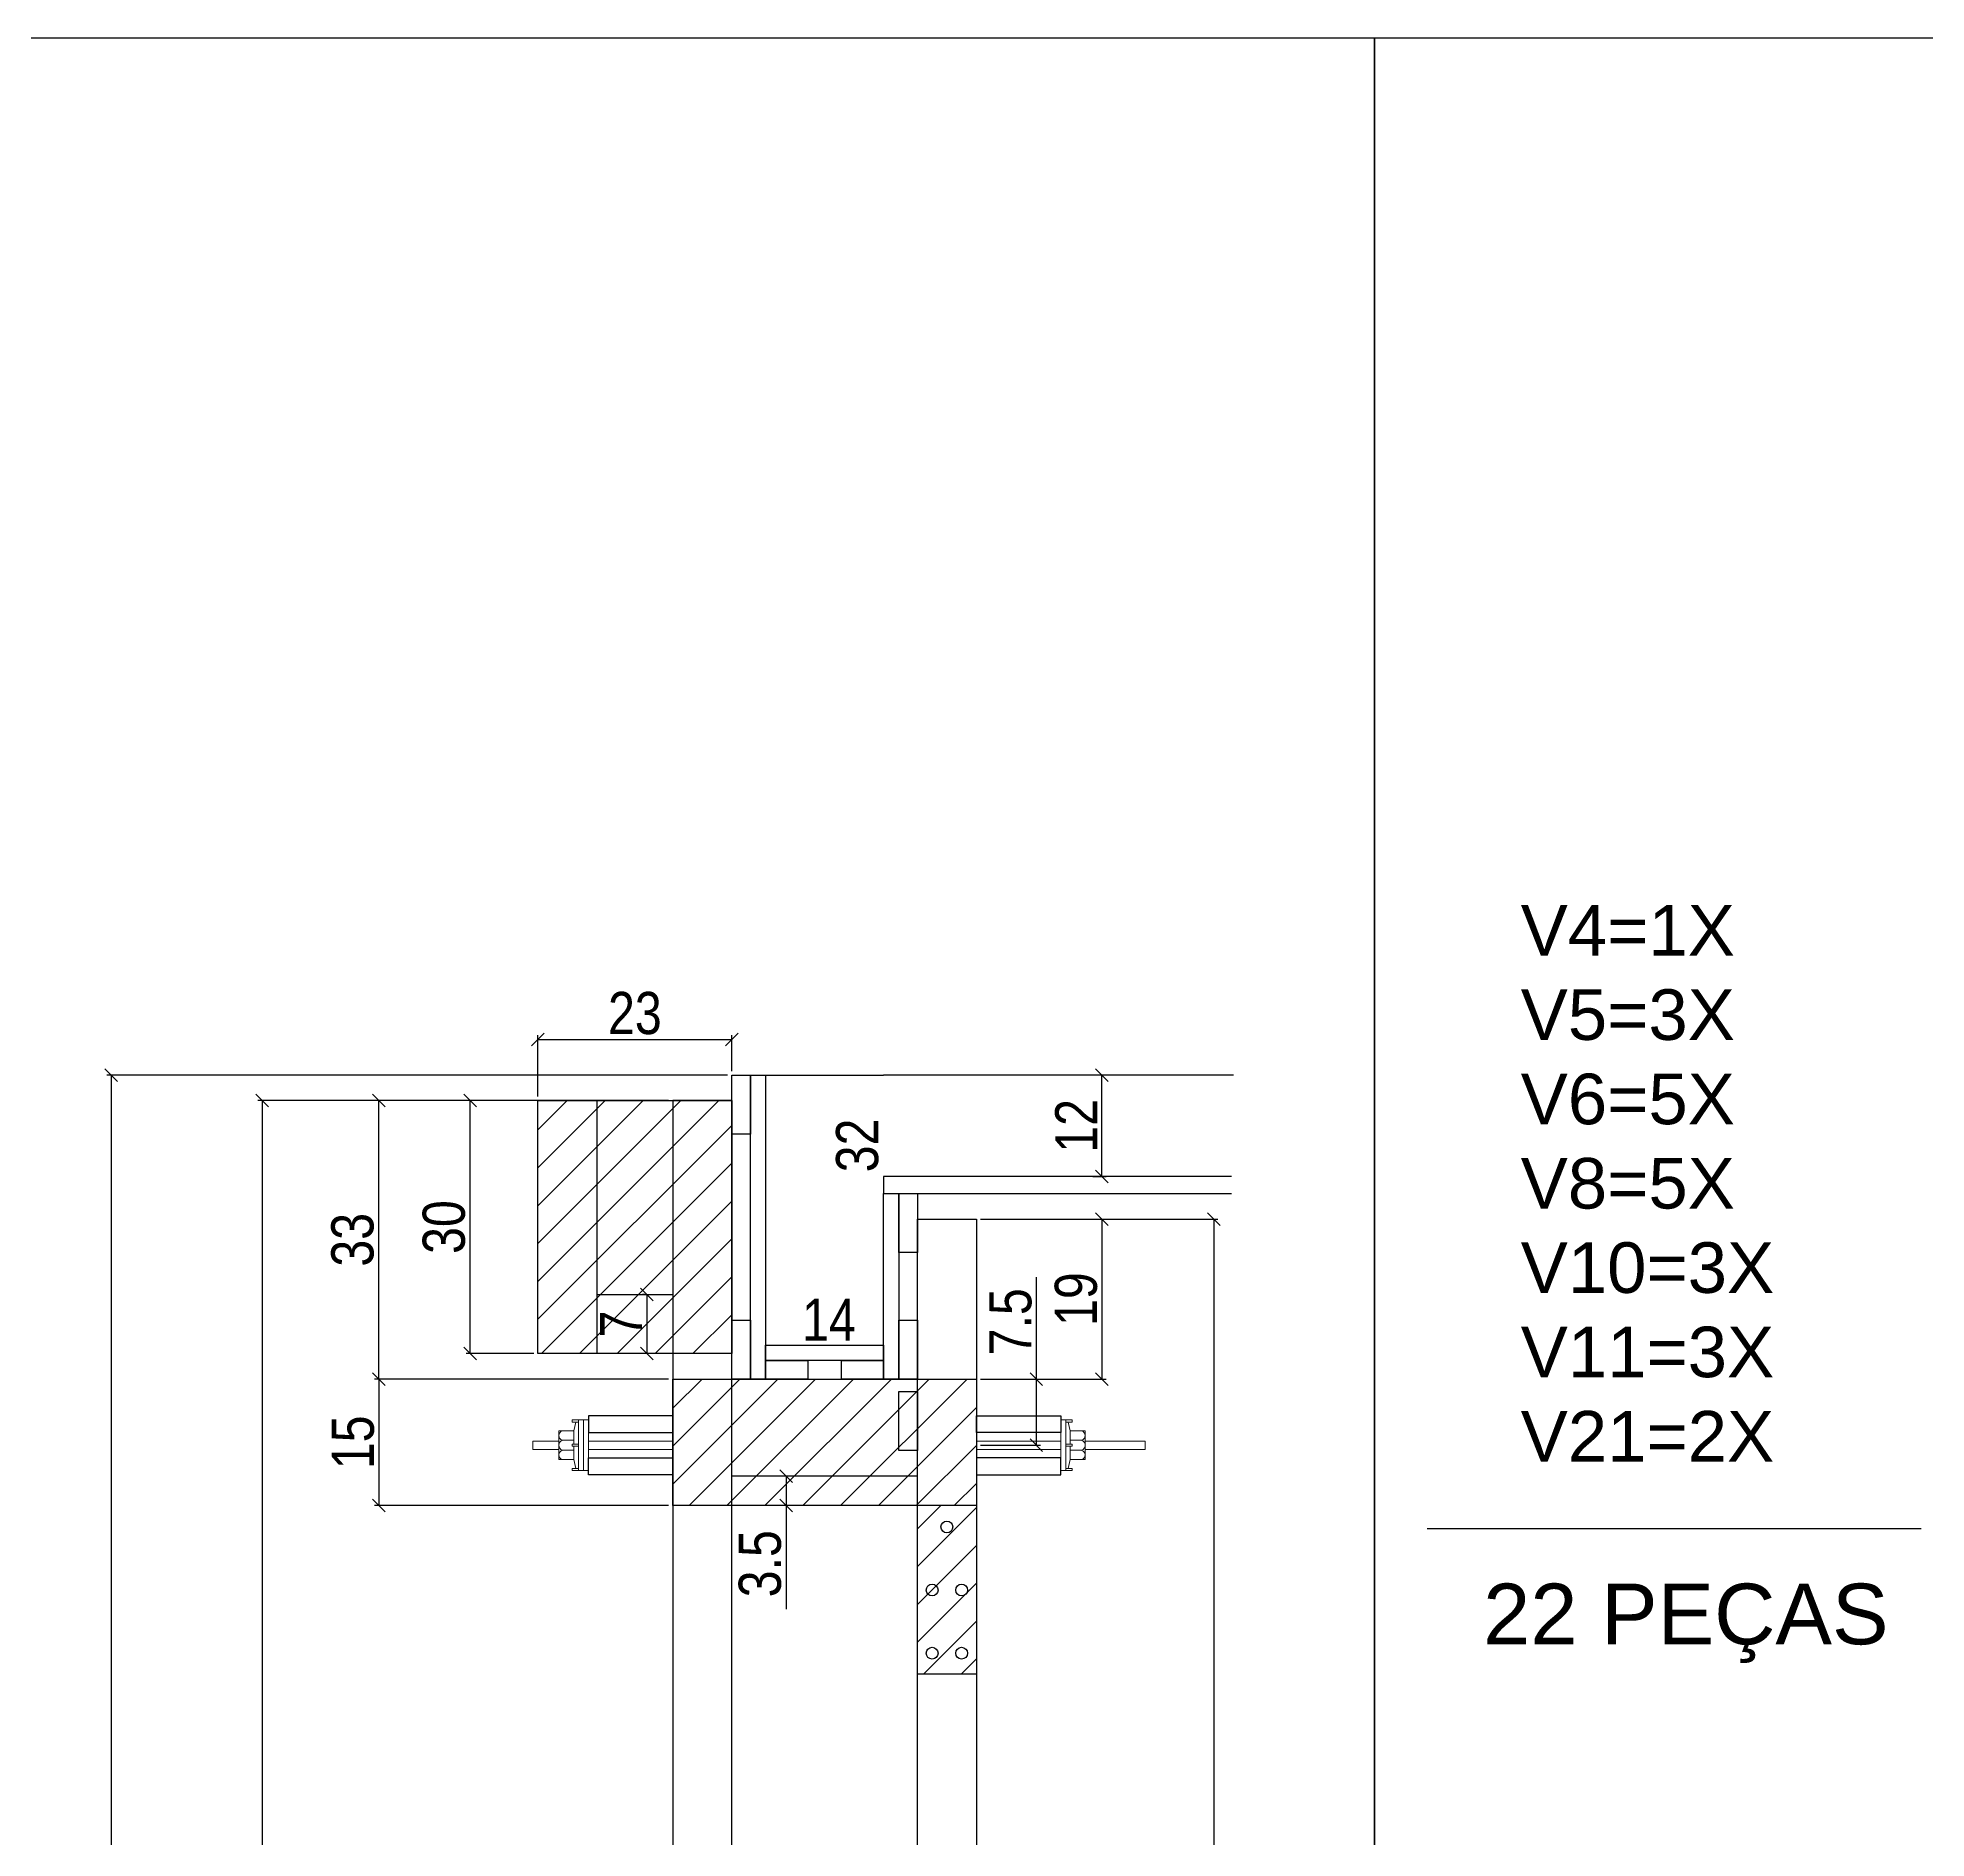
# Model space of a CAD drawing. Extents: x 15230 to 21256, y 3128 to 7338.
# Drawn here: x 16029.7 to 16477.6, y 4014.3 to 4441.3 of the extents above; entities that cross this region are included whole.
import ezdxf

# ---------------------------------------------------------------- set-up
doc = ezdxf.new("R2010")
doc.units = 0
doc.layers.add('BARRA_ANCORAGEM', color=1, linetype='Continuous', lineweight=15)
for name, color, linetype in [('COTA', 241, 'Continuous'), ('TIRAS REESCORAMENTO', 252, 'Continuous'), ('VIGAS', 3, 'Continuous')]:
    doc.layers.add(name, color=color, linetype=linetype)
doc.styles.add('COTA TECNICA 2X', font='techl___.ttf', dxfattribs={"height": 10})
doc.styles.add('R80-50', font='arial.ttf', dxfattribs={"height": 10})
doc.dimstyles.new('SECAO', dxfattribs={"dimscale": 0.333333, "dimtxt": 5, "dimasz": 9, "dimexe": 3, "dimexo": 3, "dimgap": 3, "dimtad": 1, "dimdec": 1, "dimlfac": 0.5, "dimzin": 12, "dimdsep": 46, "dimtxsty": 'COTA TECNICA 2X', "dimblk1": 'OBLIQUE', "dimblk2": 'OBLIQUE', "dimsah": 1, "dimcen": 0.9, "dimclrd": 4, "dimclre": 4, "dimclrt": 240, "dimadec": 1, "dimazin": 3, "dimtfac": 1, "dimtdec": 1, "dimtmove": 0, "dimatfit": 3, "dimfxl": 1, "dimtolj": 1, "dimtzin": 12, "dimarcsym": 0})

# ---------------------------------------------------------------- blocks, each defined once
blk = doc.blocks.new('_Oblique')
at = {"color": 0, "linetype": 'ByBlock', "lineweight": -2}
blk.add_line((-0.5, -0.5), (0.5, 0.5), dxfattribs=at)
blk = doc.blocks.new('*D26')
at = {"layer": 'COTA', "color": 4, "lineweight": -2, "transparency": 16777216}
for p, q in [((16179.27, 4189.21), (16081.84, 4189.21)), ((16082.84, 4189.21), (16082.84, 3671.12)), ((16179.27, 3671.12), (16081.84, 3671.12))]:
    blk.add_line(p, q, dxfattribs=at)
at = {"layer": 'DEFPOINTS', "color": 0, "transparency": 16777216}
for p in [(16180.27, 4189.21), (16082.84, 3671.12), (16180.27, 3671.12)]:
    blk.add_point(p, dxfattribs=at)
at = {"layer": 'COTA', "color": 4, "lineweight": -2, "transparency": 16777216, "xscale": 3, "yscale": 3, "zscale": 3}
for p, rotation in [((16082.84, 4189.21), 90), ((16082.84, 3671.12), 270)]:
    blk.add_blockref('_Oblique', p, dxfattribs=dict(at, rotation=rotation))
at = {"layer": 'COTA', "color": 240, "transparency": 16777216, "insert": (16076.71, 3930.17), "char_height": 10, "attachment_point": 5, "rotation": 90, "style": 'COTA TECNICA 2X'}
blk.add_mtext('\\A1;259', dxfattribs=at)
blk = doc.blocks.new('*D32')
at = {"layer": 'COTA', "color": 4, "lineweight": -2, "transparency": 16777216}
for p, q in [((16179.27, 4189.21), (16109.55, 4189.21)), ((16110.55, 4123.16), (16110.55, 4189.21)), ((16179.27, 4123.16), (16109.55, 4123.16))]:
    blk.add_line(p, q, dxfattribs=at)
at = {"layer": 'DEFPOINTS', "color": 0, "transparency": 16777216}
for p in [(16110.55, 4189.21), (16180.27, 4189.21), (16180.27, 4123.16)]:
    blk.add_point(p, dxfattribs=at)
at = {"layer": 'COTA', "color": 4, "lineweight": -2, "transparency": 16777216, "xscale": 3, "yscale": 3, "zscale": 3}
for p, rotation in [((16110.55, 4189.21), 90), ((16110.55, 4123.16), 270)]:
    blk.add_blockref('_Oblique', p, dxfattribs=dict(at, rotation=rotation))
at = {"layer": 'COTA', "color": 240, "transparency": 16777216, "insert": (16104.34, 4156.19), "char_height": 10, "attachment_point": 5, "rotation": 90, "style": 'COTA TECNICA 2X'}
blk.add_mtext('\\A1;33', dxfattribs=at)
blk = doc.blocks.new('*D33')
at = {"layer": 'COTA', "color": 4, "lineweight": -2, "transparency": 16777216}
for p, q in [((16253.27, 4161.09), (16283.02, 4161.09)), ((16282.02, 4161.09), (16282.02, 4123.16)), ((16253.27, 4123.16), (16283.02, 4123.16))]:
    blk.add_line(p, q, dxfattribs=at)
at = {"layer": 'DEFPOINTS', "color": 0, "transparency": 16777216}
for p in [(16252.27, 4161.09), (16252.27, 4123.16), (16282.02, 4123.16)]:
    blk.add_point(p, dxfattribs=at)
at = {"layer": 'COTA', "color": 4, "lineweight": -2, "transparency": 16777216, "xscale": 3, "yscale": 3, "zscale": 3}
for p, rotation in [((16282.02, 4161.09), 90), ((16282.02, 4123.16), 270)]:
    blk.add_blockref('_Oblique', p, dxfattribs=dict(at, rotation=rotation))
at = {"layer": 'COTA', "color": 240, "transparency": 16777216, "insert": (16275.93, 4142.13), "char_height": 10, "attachment_point": 5, "rotation": 90, "style": 'COTA TECNICA 2X'}
blk.add_mtext('\\A1;19', dxfattribs=at)
blk = doc.blocks.new('*D34')
at = {"layer": 'COTA', "color": 4, "lineweight": -2, "transparency": 16777216}
for p, q in [((16193.27, 4195.21), (16046.05, 4195.21)), ((16047.05, 4195.21), (16047.05, 3651.12)), ((16179.27, 3651.12), (16046.05, 3651.12))]:
    blk.add_line(p, q, dxfattribs=at)
at = {"layer": 'DEFPOINTS', "color": 0, "transparency": 16777216}
for p in [(16194.27, 4195.21), (16047.05, 3651.12), (16180.27, 3651.12)]:
    blk.add_point(p, dxfattribs=at)
at = {"layer": 'COTA', "color": 4, "lineweight": -2, "transparency": 16777216, "xscale": 3, "yscale": 3, "zscale": 3}
for p, rotation in [((16047.05, 4195.21), 90), ((16047.05, 3651.12), 270)]:
    blk.add_blockref('_Oblique', p, dxfattribs=dict(at, rotation=rotation))
at = {"layer": 'COTA', "color": 240, "transparency": 16777216, "insert": (16040.98, 3923.17), "char_height": 10, "attachment_point": 5, "rotation": 90, "style": 'COTA TECNICA 2X'}
blk.add_mtext('\\A1;272', dxfattribs=at)
blk = doc.blocks.new('*D36')
at = {"layer": 'DEFPOINTS', "color": 0, "transparency": 16777216}
for p in [(16217.31, 4195.21), (16230.27, 4195.21), (16217.31, 4131.16)]:
    blk.add_point(p, dxfattribs=at)
at = {"layer": 'COTA', "color": 240, "transparency": 16777216, "insert": (16224.05, 4178.57), "char_height": 10, "attachment_point": 5, "rotation": 90, "style": 'COTA TECNICA 2X'}
blk.add_mtext('\\A1;32', dxfattribs=at)
blk = doc.blocks.new('*D37')
at = {"layer": 'DEFPOINTS', "color": 0, "transparency": 16777216}
for p in [(16202.27, 4131.16), (16230.27, 4131.16), (16230.27, 4131.16)]:
    blk.add_point(p, dxfattribs=at)
at = {"layer": 'COTA', "color": 240, "transparency": 16777216, "insert": (16217.31, 4137.24), "char_height": 10, "attachment_point": 5, "style": 'COTA TECNICA 2X'}
blk.add_mtext('\\A1;14', dxfattribs=at)
blk = doc.blocks.new('*D39')
at = {"layer": 'COTA', "color": 4, "lineweight": -2, "transparency": 16777216}
for p, q in [((16282.02, 4171.21), (16282.02, 4195.21)), ((16283.02, 4195.21), (16283.02, 4195.21)), ((16279.87, 4171.21), (16283.02, 4171.21))]:
    blk.add_line(p, q, dxfattribs=at)
at = {"layer": 'DEFPOINTS', "color": 0, "transparency": 16777216}
for p in [(16282.02, 4195.21), (16282.02, 4195.21), (16278.87, 4171.21)]:
    blk.add_point(p, dxfattribs=at)
at = {"layer": 'COTA', "color": 4, "lineweight": -2, "transparency": 16777216, "xscale": 3, "yscale": 3, "zscale": 3}
for p, rotation in [((16282.02, 4195.21), 90), ((16282.02, 4171.21), 270)]:
    blk.add_blockref('_Oblique', p, dxfattribs=dict(at, rotation=rotation))
at = {"layer": 'COTA', "color": 240, "transparency": 16777216, "insert": (16275.96, 4183.21), "char_height": 10, "attachment_point": 5, "rotation": 90, "style": 'COTA TECNICA 2X'}
blk.add_mtext('\\A1;12', dxfattribs=at)
blk = doc.blocks.new('*D40')
at = {"layer": 'COTA', "color": 4, "lineweight": -2, "transparency": 16777216}
for p, q in [((16254.27, 4161.09), (16309.56, 4161.09)), ((16308.56, 4161.09), (16308.56, 3671.12)), ((16254.27, 3671.12), (16309.56, 3671.12))]:
    blk.add_line(p, q, dxfattribs=at)
at = {"layer": 'DEFPOINTS', "color": 0, "transparency": 16777216}
for p in [(16253.27, 4161.09), (16253.27, 3671.12), (16308.56, 3671.12)]:
    blk.add_point(p, dxfattribs=at)
at = {"layer": 'COTA', "color": 4, "lineweight": -2, "transparency": 16777216, "xscale": 3, "yscale": 3, "zscale": 3}
for p, rotation in [((16308.56, 4161.09), 90), ((16308.56, 3671.12), 270)]:
    blk.add_blockref('_Oblique', p, dxfattribs=dict(at, rotation=rotation))
at = {"layer": 'COTA', "color": 240, "transparency": 16777216, "insert": (16302.45, 3916.1), "char_height": 10, "attachment_point": 5, "rotation": 90, "style": 'COTA TECNICA 2X'}
blk.add_mtext('\\A1;245', dxfattribs=at)
blk = doc.blocks.new('*D42')
at = {"layer": 'COTA', "color": 4, "lineweight": -2, "transparency": 16777216}
for p, q in [((16179.27, 4123.16), (16109.55, 4123.16)), ((16110.55, 4123.16), (16110.55, 4093.16)), ((16179.27, 4093.16), (16109.55, 4093.16))]:
    blk.add_line(p, q, dxfattribs=at)
at = {"layer": 'DEFPOINTS', "color": 0, "transparency": 16777216}
for p in [(16180.27, 4123.16), (16110.55, 4093.16), (16180.27, 4093.16)]:
    blk.add_point(p, dxfattribs=at)
at = {"layer": 'COTA', "color": 4, "lineweight": -2, "transparency": 16777216, "xscale": 3, "yscale": 3, "zscale": 3}
for p, rotation in [((16110.55, 4123.16), 90), ((16110.55, 4093.16), 270)]:
    blk.add_blockref('_Oblique', p, dxfattribs=dict(at, rotation=rotation))
at = {"layer": 'COTA', "color": 240, "transparency": 16777216, "insert": (16104.44, 4108.16), "char_height": 10, "attachment_point": 5, "rotation": 90, "style": 'COTA TECNICA 2X'}
blk.add_mtext('\\A1;15', dxfattribs=at)
blk = doc.blocks.new('A$C51C4441F')
at = {"layer": 'BARRA_ANCORAGEM'}
for p, q in [((-2.25, 3.4), (-1.79, 5.5)), ((-2.25, 3.4), (-5.81, 3.39)), ((-5.81, 3.39), (-5.81, -3.39)), ((-2.25, 1.2), (-5.02, 1.2)), ((-2.25, 3.4), (-2.25, 3.4)), ((-2.25, 3.4), (-2.25, 0.25)), ((-2.25, -3.4), (-5.81, -3.39)), ((-2.25, -1.2), (-5.02, -1.2)), ((-2.25, -0.25), (-2.25, -3.4)), ((-2.25, -3.4), (-1.79, -5.5))]:
    blk.add_line(p, q, dxfattribs=at)
for points in [[(-2.7, 6), (-1.2, 6), (-1.2, 5.5), (-2.7, 5.5)], [(-1.2, -6), (0, -6), (0, 6), (-1.2, 6)], [(-2.7, 0.25), (-1.2, 0.25), (-1.2, -0.25), (-2.7, -0.25)], [(-2.7, -6), (-1.2, -6), (-1.2, -5.5), (-2.7, -5.5)]]:
    blk.add_lwpolyline(points, close=True, dxfattribs=at)
for centre, radius, start, end in [((-4.66, 2.3), 1.15, 107.7845, 252.2718), ((-4.52, 0), 1.3, 112.648, 247.4083), ((-4.66, -2.3), 1.15, 107.7845, 252.2718)]:
    blk.add_arc(centre, radius, start, end, dxfattribs=at)
blk = doc.blocks.new('*D43')
at = {"layer": 'COTA', "color": 4, "lineweight": -2, "transparency": 16777216}
for p, q in [((16266.49, 4123.16), (16266.49, 4147.31)), ((16253.27, 4123.16), (16267.49, 4123.16)), ((16266.49, 4107.46), (16266.49, 4123.16)), ((16253.27, 4107.46), (16267.49, 4107.46))]:
    blk.add_line(p, q, dxfattribs=at)
at = {"layer": 'DEFPOINTS', "color": 0, "transparency": 16777216}
for p in [(16252.27, 4123.16), (16266.49, 4123.16), (16252.27, 4107.46)]:
    blk.add_point(p, dxfattribs=at)
at = {"layer": 'COTA', "color": 4, "lineweight": -2, "transparency": 16777216, "xscale": 3, "yscale": 3, "zscale": 3}
for p, rotation in [((16266.49, 4123.16), 90), ((16266.49, 4107.46), 270)]:
    blk.add_blockref('_Oblique', p, dxfattribs=dict(at, rotation=rotation))
at = {"layer": 'COTA', "color": 240, "transparency": 16777216, "insert": (16260.38, 4136.74), "char_height": 10, "attachment_point": 5, "rotation": 90, "style": 'COTA TECNICA 2X'}
blk.add_mtext('\\A1;7.5', dxfattribs=at)
blk = doc.blocks.new('*D44')
at = {"layer": 'COTA', "color": 4, "lineweight": -2, "transparency": 16777216}
for p, q in [((16215.27, 4100.16), (16206.19, 4100.16)), ((16207.19, 4100.16), (16207.19, 4093.16)), ((16215.27, 4093.16), (16206.19, 4093.16)), ((16207.19, 4093.16), (16207.19, 4068.56))]:
    blk.add_line(p, q, dxfattribs=at)
at = {"layer": 'DEFPOINTS', "color": 0, "transparency": 16777216}
for p in [(16216.27, 4100.16), (16207.19, 4093.16), (16216.27, 4093.16)]:
    blk.add_point(p, dxfattribs=at)
at = {"layer": 'COTA', "color": 4, "lineweight": -2, "transparency": 16777216, "xscale": 3, "yscale": 3, "zscale": 3}
for p, rotation in [((16207.19, 4100.16), 90), ((16207.19, 4093.16), 270)]:
    blk.add_blockref('_Oblique', p, dxfattribs=dict(at, rotation=rotation))
at = {"layer": 'COTA', "color": 240, "transparency": 16777216, "insert": (16200.97, 4079.36), "char_height": 10, "attachment_point": 5, "rotation": 90, "style": 'COTA TECNICA 2X'}
blk.add_mtext('\\A1;3.5', dxfattribs=at)
blk = doc.blocks.new('*D45')
at = {"layer": 'COTA', "color": 4, "lineweight": -2, "transparency": 16777216}
for p, q in [((16147.27, 4189.21), (16131.23, 4189.21)), ((16132.23, 4129.21), (16132.23, 4189.21)), ((16147.27, 4129.21), (16131.23, 4129.21))]:
    blk.add_line(p, q, dxfattribs=at)
at = {"layer": 'DEFPOINTS', "color": 0, "transparency": 16777216}
for p in [(16132.23, 4189.21), (16148.27, 4189.21), (16148.27, 4129.21)]:
    blk.add_point(p, dxfattribs=at)
at = {"layer": 'COTA', "color": 4, "lineweight": -2, "transparency": 16777216, "xscale": 3, "yscale": 3, "zscale": 3}
for p, rotation in [((16132.23, 4189.21), 90), ((16132.23, 4129.21), 270)]:
    blk.add_blockref('_Oblique', p, dxfattribs=dict(at, rotation=rotation))
at = {"layer": 'COTA', "color": 240, "transparency": 16777216, "insert": (16126.01, 4159.21), "char_height": 10, "attachment_point": 5, "rotation": 90, "style": 'COTA TECNICA 2X'}
blk.add_mtext('\\A1;30', dxfattribs=at)
blk = doc.blocks.new('*D46')
at = {"layer": 'COTA', "color": 4, "lineweight": -2, "transparency": 16777216}
for p, q in [((16148.27, 4190.21), (16148.27, 4204.69)), ((16148.27, 4203.69), (16194.27, 4203.69)), ((16194.27, 4196.21), (16194.27, 4204.69))]:
    blk.add_line(p, q, dxfattribs=at)
at = {"layer": 'DEFPOINTS', "color": 0, "transparency": 16777216}
for p in [(16194.27, 4203.69), (16194.27, 4195.21), (16148.27, 4189.21)]:
    blk.add_point(p, dxfattribs=at)
at = {"layer": 'COTA', "color": 4, "lineweight": -2, "transparency": 16777216, "xscale": 3, "yscale": 3, "zscale": 3, "rotation": 180}
blk.add_blockref('_Oblique', (16148.27, 4203.69), dxfattribs=at)
at = {"layer": 'COTA', "color": 4, "lineweight": -2, "transparency": 16777216, "xscale": 3, "yscale": 3, "zscale": 3}
blk.add_blockref('_Oblique', (16194.27, 4203.69), dxfattribs=at)
at = {"layer": 'COTA', "color": 240, "transparency": 16777216, "insert": (16171.27, 4209.91), "char_height": 10, "attachment_point": 5, "style": 'COTA TECNICA 2X'}
blk.add_mtext('\\A1;23', dxfattribs=at)
blk = doc.blocks.new('*D47')
at = {"layer": 'COTA', "color": 4, "lineweight": -2, "transparency": 16777216}
for p, q in [((16173.64, 4143.21), (16173.08, 4143.21)), ((16174.08, 4143.21), (16174.08, 4129.21)), ((16173.64, 4129.21), (16173.08, 4129.21))]:
    blk.add_line(p, q, dxfattribs=at)
at = {"layer": 'DEFPOINTS', "color": 0, "transparency": 16777216}
for p in [(16174.64, 4143.21), (16174.08, 4129.21), (16174.64, 4129.21)]:
    blk.add_point(p, dxfattribs=at)
at = {"layer": 'COTA', "color": 4, "lineweight": -2, "transparency": 16777216, "xscale": 3, "yscale": 3, "zscale": 3}
for p, rotation in [((16174.08, 4143.21), 90), ((16174.08, 4129.21), 270)]:
    blk.add_blockref('_Oblique', p, dxfattribs=dict(at, rotation=rotation))
at = {"layer": 'COTA', "color": 240, "transparency": 16777216, "insert": (16168, 4136.21), "char_height": 10, "attachment_point": 5, "rotation": 90, "style": 'COTA TECNICA 2X'}
blk.add_mtext('\\A1;7', dxfattribs=at)

msp = doc.modelspace()

# ---------------------------------------------------------------- hatches: boundary and pattern name
at = {"layer": 'COTA'}
h = msp.add_hatch(dxfattribs=at)
h.set_pattern_fill('ANSI31', color=256, scale=2, style=0)
h.set_pattern_definition([(45, (-3462.66, -934.5617), (-4.490128, 4.490128), [])])
h.paths.add_polyline_path([(16194.27, 4129.21), (16148.27, 4129.21), (16148.27, 4189.21), (16194.27, 4189.21)])
h = msp.add_hatch(dxfattribs=at)
h.set_pattern_fill('ANSI31', color=256, scale=2, style=0)
h.set_pattern_definition([(45, (-8434.6835, -209173.9055), (-4.49012806, 4.49012806), [])])
h.paths.add_polyline_path([(16252.27, 4093.16), (16252.27, 4123.16), (16180.27, 4123.16), (16180.27, 4093.16)])
h = msp.add_hatch(dxfattribs=at)
h.set_pattern_fill('ANSI31', color=256, scale=2, style=0)
h.set_pattern_definition([(45, (-7421.46, -194166.246), (-4.49012806, 4.49012806), [])])
h.paths.add_polyline_path([(16238.39, 4053.14), (16252.39, 4053.14), (16252.39, 4093.08), (16238.39, 4093.08)])

# ---------------------------------------------------------------- linework, layer by layer
at = {"linetype": 'Continuous'}
for p, q in [((16162.27, 4189.21), (16162.27, 4129.21)), ((16162.27, 4143.21), (16180.27, 4143.21)), ((16180.27, 4093.16), (16180.27, 4123.16)), ((16180.27, 4123.16), (16252.27, 4123.16)), ((16252.27, 4123.16), (16252.27, 4093.16)), ((16238.27, 4100.16), (16194.27, 4100.16)), ((16252.27, 4093.16), (16180.27, 4093.16))]:
    msp.add_line(p, q, dxfattribs=at)
msp.add_line((16252.27, 4053.14), (16238.27, 4053.14))
for points in [[(16194.27, 4129.21), (16148.27, 4129.21), (16148.27, 4189.21), (16194.27, 4189.21)], [(16180.27, 3671.12), (16194.27, 3671.12), (16194.27, 4189.21), (16180.27, 4189.21)]]:
    msp.add_lwpolyline(points, close=True, dxfattribs=at)
msp.add_lwpolyline([(16238.27, 4100.16), (16238.27, 4161.09), (16252.27, 4161.09), (16252.27, 3671.12), (16238.27, 3671.12), (16238.27, 4100.16)], dxfattribs=at)
for centre in [(16245.27, 4088.08), (16241.77, 4073.11), (16248.77, 4073.11), (16241.77, 4058.14), (16248.77, 4058.14)]:
    msp.add_circle(centre, 1.4)
at = {"layer": 'BARRA_ANCORAGEM'}
for points in [[(16159.07, 4113.46), (16160.27, 4113.46), (16160.27, 4101.46), (16159.07, 4101.46)], [(16273.47, 4113.46), (16272.27, 4113.46), (16272.27, 4101.46), (16273.47, 4101.46)], [(16147.07, 4106.46), (16153.25, 4106.46), (16153.25, 4108.46), (16147.07, 4108.46)], [(16160.27, 4106.46), (16180.27, 4106.46), (16180.27, 4108.46), (16160.27, 4108.46)], [(16272.27, 4106.46), (16252.27, 4106.46), (16252.27, 4108.46), (16272.27, 4108.46)], [(16278.08, 4106.46), (16292.27, 4106.46), (16292.27, 4108.46), (16278.08, 4108.46)]]:
    msp.add_lwpolyline(points, close=True, dxfattribs=at)
at = {"layer": 'TIRAS REESCORAMENTO', "linetype": 'ByBlock'}
for p, q in [((16202.27, 4195.21), (16230.27, 4195.21)), ((16313.23, 4195.21), (16230.27, 4195.21)), ((16230.27, 4167.21), (16312.75, 4167.21))]:
    msp.add_line(p, q, dxfattribs=at)
for points in [[(16194.27, 4195.21), (16198.67, 4195.21), (16198.67, 4181.21), (16194.27, 4181.21)], [(16233.87, 4167.21), (16238.27, 4167.21), (16238.27, 4153.21), (16233.87, 4153.21)], [(16194.27, 4137.16), (16198.67, 4137.16), (16198.67, 4123.16), (16194.27, 4123.16)], [(16233.87, 4137.16), (16238.27, 4137.16), (16238.27, 4123.16), (16233.87, 4123.16)], [(16230.27, 4127.56), (16202.27, 4127.56), (16202.27, 4131.16), (16230.27, 4131.16)], [(16212.27, 4127.56), (16212.27, 4123.16), (16202.27, 4123.16), (16202.27, 4127.56)], [(16230.27, 4127.56), (16230.27, 4123.16), (16220.27, 4123.16), (16220.27, 4127.56)], [(16233.87, 4120.19), (16238.27, 4120.19), (16238.27, 4106.19), (16233.87, 4106.19)], [(16160.27, 4110.46), (16180.27, 4110.46), (16180.27, 4114.46), (16160.27, 4114.46)], [(16272.27, 4110.46), (16252.27, 4110.46), (16252.27, 4114.46), (16272.27, 4114.46)], [(16160.27, 4104.46), (16180.27, 4104.46), (16180.27, 4100.46), (16160.27, 4100.46)], [(16272.27, 4104.46), (16252.27, 4104.46), (16252.27, 4100.46), (16272.27, 4100.46)]]:
    msp.add_lwpolyline(points, close=True, dxfattribs=at)
for points in [[(16202.27, 4123.16), (16198.67, 4123.16), (16198.67, 4195.21), (16202.27, 4195.21), (16202.27, 4123.16)], [(16312.75, 4171.21), (16230.27, 4171.21), (16230.27, 4167.21), (16312.75, 4167.21)], [(16233.87, 4123.16), (16230.27, 4123.16), (16230.27, 4167.21), (16233.87, 4167.21), (16233.87, 4123.16)]]:
    msp.add_lwpolyline(points, dxfattribs=at)
at = {"layer": 'VIGAS', "color": 7}
msp.add_line((16359.19, 4087.69), (16476.35, 4087.69), dxfattribs=at)
at = {"layer": 'VIGAS'}
for points in [[(16346.67, 3476.51), (15887.39, 3476.51), (15887.39, 4441.29), (16346.67, 4441.29)], [(16795.95, 3476.51), (16346.67, 3476.51), (16346.67, 4441.29), (16795.95, 4441.29)]]:
    msp.add_lwpolyline(points, close=True, dxfattribs=at)

# ---------------------------------------------------------------- block references
at = {"layer": 'BARRA_ANCORAGEM', "xscale": -1, "rotation": 180}
msp.add_blockref('A$C51C4441F', (16159.07, 4107.46), dxfattribs=at)
at = {"layer": 'BARRA_ANCORAGEM', "xscale": -1}
msp.add_blockref('A$C51C4441F', (16272.27, 4107.46), dxfattribs=at)

# ---------------------------------------------------------------- texts
at = {"layer": 'VIGAS', "color": 0, "style": 'R80-50'}
for s, p in [('V4=1X', (16381.37, 4223.6)), ('V5=3X', (16381.37, 4203.6)), ('V6=5X', (16381.37, 4183.6)), ('V8=5X', (16381.37, 4163.6)), ('V10=3X', (16381.37, 4143.6)), ('V11=3X', (16381.37, 4123.6)), ('V21=2X', (16381.37, 4103.6))]:
    msp.add_text(s, height=12, dxfattribs=at).set_placement(p)
at = {"layer": 'VIGAS', "color": 7, "insert": (16372.46, 4074.64), "char_height": 14.4, "attachment_point": 1, "style": 'R80-50'}
msp.add_mtext_dynamic_manual_height_columns('22 PEÇAS', width=162.221, gutter_width=50, heights=[0], dxfattribs=at)

# ---------------------------------------------------------------- dimensions: what is measured, and where the dimension line sits
at = {"layer": 'COTA', "color": 3}
dim = msp.add_linear_dim(base=(16194.27, 4203.69), p1=(16148.27, 4189.21), p2=(16194.27, 4195.21), dimstyle='SECAO', dxfattribs=at)
dim.commit()
dim.dimension.update_dxf_attribs({"geometry": '*D46', "text_midpoint": (16171.27, 4209.91)})
for base, p1, p2, picture, middle in [((16047.05, 3651.12), (16194.27, 4195.21), (16180.27, 3651.12), '*D34', (16040.98, 3923.17)), ((16282.02, 4195.21), (16278.87, 4171.21), (16282.02, 4195.21), '*D39', (16275.96, 4183.21)), ((16082.84, 3671.12), (16180.27, 4189.21), (16180.27, 3671.12), '*D26', (16076.71, 3930.17)), ((16110.55, 4189.21), (16180.27, 4123.16), (16180.27, 4189.21), '*D32', (16104.34, 4156.19)), ((16132.23, 4189.21), (16148.27, 4129.21), (16148.27, 4189.21), '*D45', (16126.01, 4159.21)), ((16282.02, 4123.16), (16252.27, 4161.09), (16252.27, 4123.16), '*D33', (16275.93, 4142.13)), ((16308.56, 3671.12), (16253.27, 4161.09), (16253.27, 3671.12), '*D40', (16302.45, 3916.1)), ((16110.55, 4093.16), (16180.27, 4123.16), (16180.27, 4093.16), '*D42', (16104.44, 4108.16)), ((16207.19, 4093.16), (16216.27, 4100.16), (16216.27, 4093.16), '*D44', (16200.97, 4079.36))]:
    dim = msp.add_linear_dim(base=base, p1=p1, p2=p2, angle=90, dimstyle='SECAO', dxfattribs=at)
    dim.commit()
    dim.dimension.update_dxf_attribs({"geometry": picture, "text_midpoint": middle})
dim = msp.add_linear_dim(base=(16230.27, 4195.21), p1=(16217.31, 4131.16), p2=(16217.31, 4195.21), angle=90, dimstyle='SECAO', override={"dimse1": 1, "dimse2": 1, "dimsd1": 1, "dimsd2": 1}, dxfattribs=at)
dim.commit()
dim.dimension.update_dxf_attribs({"geometry": '*D36', "text_midpoint": (16230.27, 4178.57), "dimtype": 160})
dim = msp.add_linear_dim(base=(16174.08, 4129.21), p1=(16174.64, 4143.21), p2=(16174.64, 4129.21), angle=90, dimstyle='SECAO', dxfattribs=at)
dim.commit()
dim.dimension.update_dxf_attribs({"geometry": '*D47', "text_midpoint": (16174.08, 4136.21), "dimtype": 160})
dim = msp.add_linear_dim(base=(16230.27, 4131.16), p1=(16202.27, 4131.16), p2=(16230.27, 4131.16), dimstyle='SECAO', override={"dimse1": 1, "dimse2": 1, "dimsd1": 1, "dimsd2": 1}, dxfattribs=at)
dim.commit()
dim.dimension.update_dxf_attribs({"geometry": '*D37', "text_midpoint": (16217.31, 4131.16), "dimtype": 160})
dim = msp.add_linear_dim(base=(16266.49, 4123.16), p1=(16252.27, 4107.46), p2=(16252.27, 4123.16), angle=90, text='7.5', dimstyle='SECAO', dxfattribs=at)
dim.commit()
dim.dimension.update_dxf_attribs({"geometry": '*D43', "text_midpoint": (16260.38, 4136.74)})

doc.saveas('drawing.dxf')
